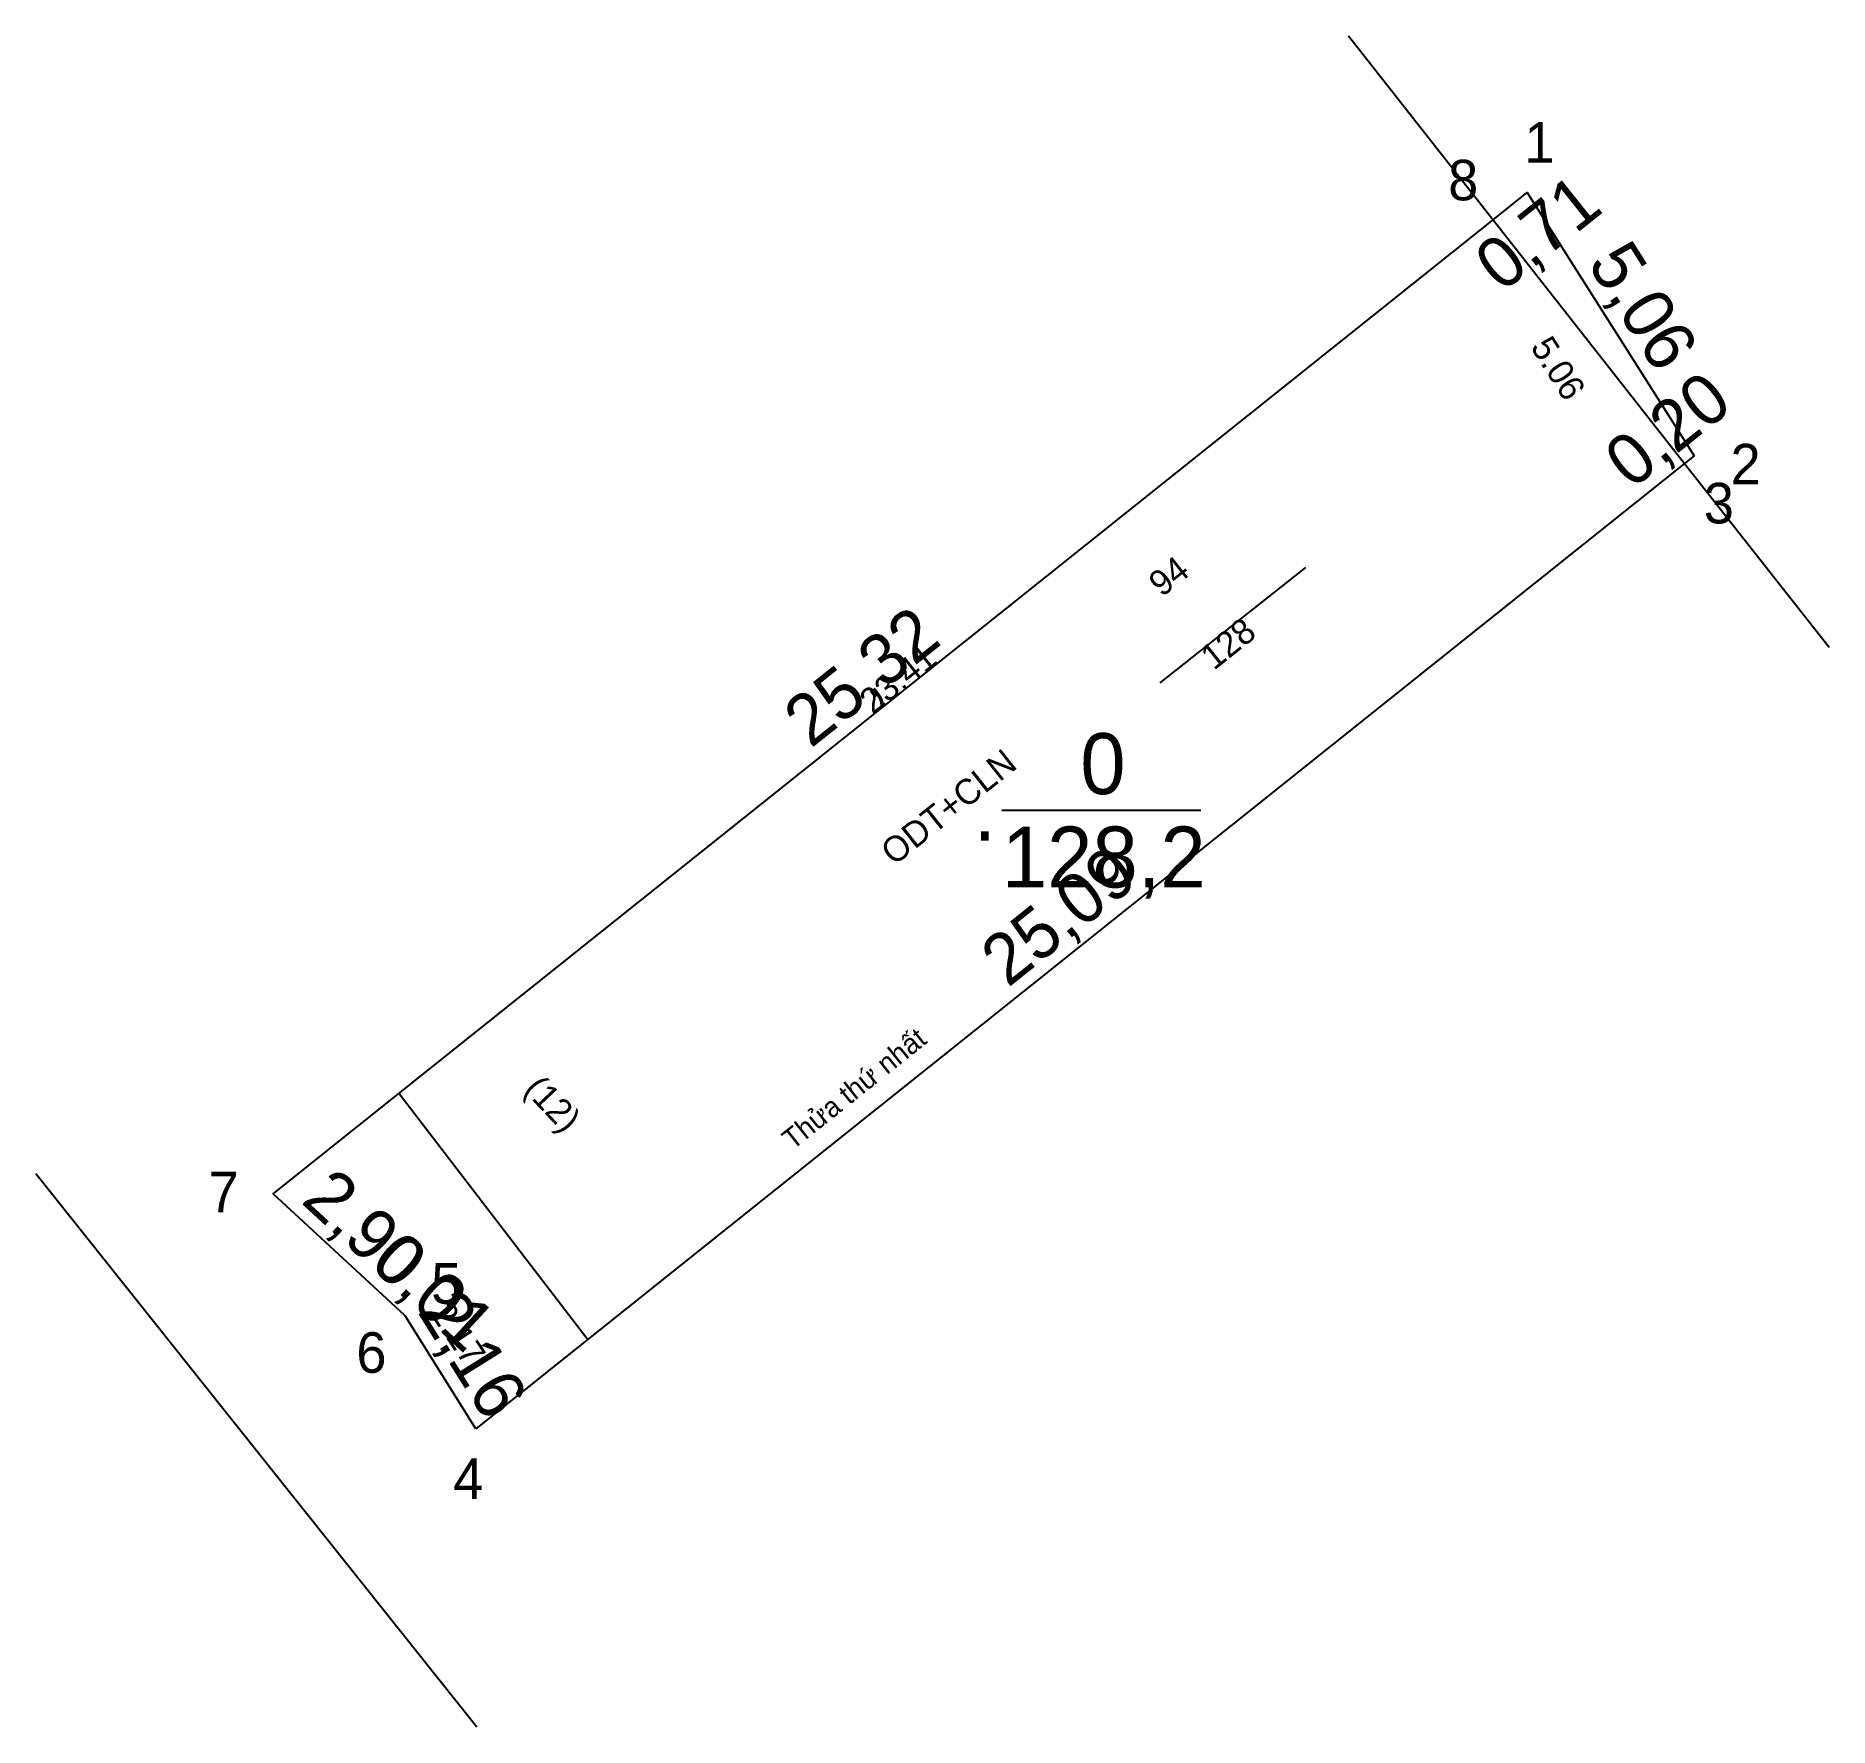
# Model space of a CAD drawing. Extents: x 552540 to 552677, y 1839351 to 1839761.
# Drawn here: x 552648 to 552677.08, y 1839351.21 to 1839378.64 of the extents above.
import ezdxf

# ---------------------------------------------------------------- set-up
doc = ezdxf.new("R2010")
doc.units = 0
for name, color, linetype in [('Level 1', 7, 'Continuous'), ('Level 10', 7, 'Continuous'), ('Level 13', 7, 'Continuous'), ('Level 22', 7, 'Continuous'), ('Level 49', 7, 'Continuous'), ('Level 63', 7, 'Continuous'), ('Level 9', 7, 'Continuous')]:
    doc.layers.add(name, color=color, linetype=linetype)

msp = doc.modelspace()

# ---------------------------------------------------------------- linework, layer by layer
at = {"layer": 'Level 10'}
msp.add_lwpolyline([(552655.13, 1839356.051), (552653.985, 1839357.883), (552653.976, 1839357.891), (552651.843, 1839359.86), (552671.628, 1839375.659), (552672.182, 1839376.101), (552674.89, 1839371.83), (552674.735, 1839371.706)], close=True, dxfattribs=at)
at = {"layer": 'Level 22'}
for p, q in [((552652.705, 1839354.276), (552647.996, 1839360.187)), ((552655.146, 1839351.211), (552652.705, 1839354.276))]:
    msp.add_line(p, q, dxfattribs=at)
at = {"layer": 'Level 49'}
msp.add_lwpolyline([(552669.285, 1839378.641), (552671.628, 1839375.659), (552674.735, 1839371.706), (552677.078, 1839368.724)], dxfattribs=at)
at = {"layer": 'Level 63'}
msp.add_line((552666.23, 1839368.15), (552668.59, 1839370.02), dxfattribs=at)
msp.add_lwpolyline([(552653.89, 1839361.49), (552656.95, 1839357.5)], dxfattribs=at)
at = {"layer": 'Level 9'}
msp.add_line((552663.66, 1839366.08), (552666.887, 1839366.08), dxfattribs=at)

# ---------------------------------------------------------------- texts
at = {"layer": 'Level 1'}
for s, p in [('94', (552666.256, 1839369.528)), ('128', (552667.099, 1839368.34)), ('ODT+CLN', (552661.913, 1839365.172))]:
    msp.add_text(s, height=0.4115, rotation=38.477, dxfattribs=at).set_placement(p)
at = {"layer": 'Level 13'}
for s, height, p in [('0', 0.988, (552664.934, 1839366.343)), ('128,2', 0.9877, (552663.662, 1839364.829)), ('.', 0.988, (552663.201, 1839365.586))]:
    msp.add_text(s, height=height, dxfattribs=at).set_placement(p)
at = {"layer": 'Level 49'}
for s, rotation, p in [('0,71', 38.6085, (552671.769, 1839374.465)), ('5,06', 302.3734, (552673.146, 1839374.95)), ('0,20', 38.6084, (552673.874, 1839371.272)), ('25,32', 38.6085, (552660.563, 1839367.076)), ('25,09', 38.6085, (552663.76, 1839363.195)), ('2,90', 317.2841, (552652.278, 1839359.727)), ('0,01', 317.2841, (552653.387, 1839358.703)), ('2,16', 302.0054, (552654.173, 1839357.954))]:
    msp.add_text(s, height=0.8231, rotation=rotation, dxfattribs=at).set_placement(p)
at = {"layer": 'Level 63'}
for s, height, rotation, p in [('5.06', 0.4115, 302.4017, (552672.225, 1839373.594)), ('23.41', 0.4115, 38.6048, (552661.567, 1839367.622)), ('Thửa thứ nhất', 0.32925, 38.6103, (552660.268, 1839360.561)), ('(12)', 0.4115, 313.3018, (552655.896, 1839361.537)), ('2.17', 0.4115, 303.7224, (552654.376, 1839357.926))]:
    msp.add_text(s, height=height, rotation=rotation, dxfattribs=at).set_placement(p)
at = {"layer": 'Level 9'}
for s, p in [('1', (552672.135, 1839376.584)), ('8', (552670.899, 1839375.973)), ('2', (552675.479, 1839371.365)), ('3', (552675.045, 1839370.733)), ('7', (552650.799, 1839359.56)), ('5', (552654.407, 1839358.078)), ('6', (552653.193, 1839356.957)), ('4', (552654.765, 1839354.91))]:
    msp.add_text(s, height=0.658, dxfattribs=at).set_placement(p)

doc.saveas('drawing.dxf')
